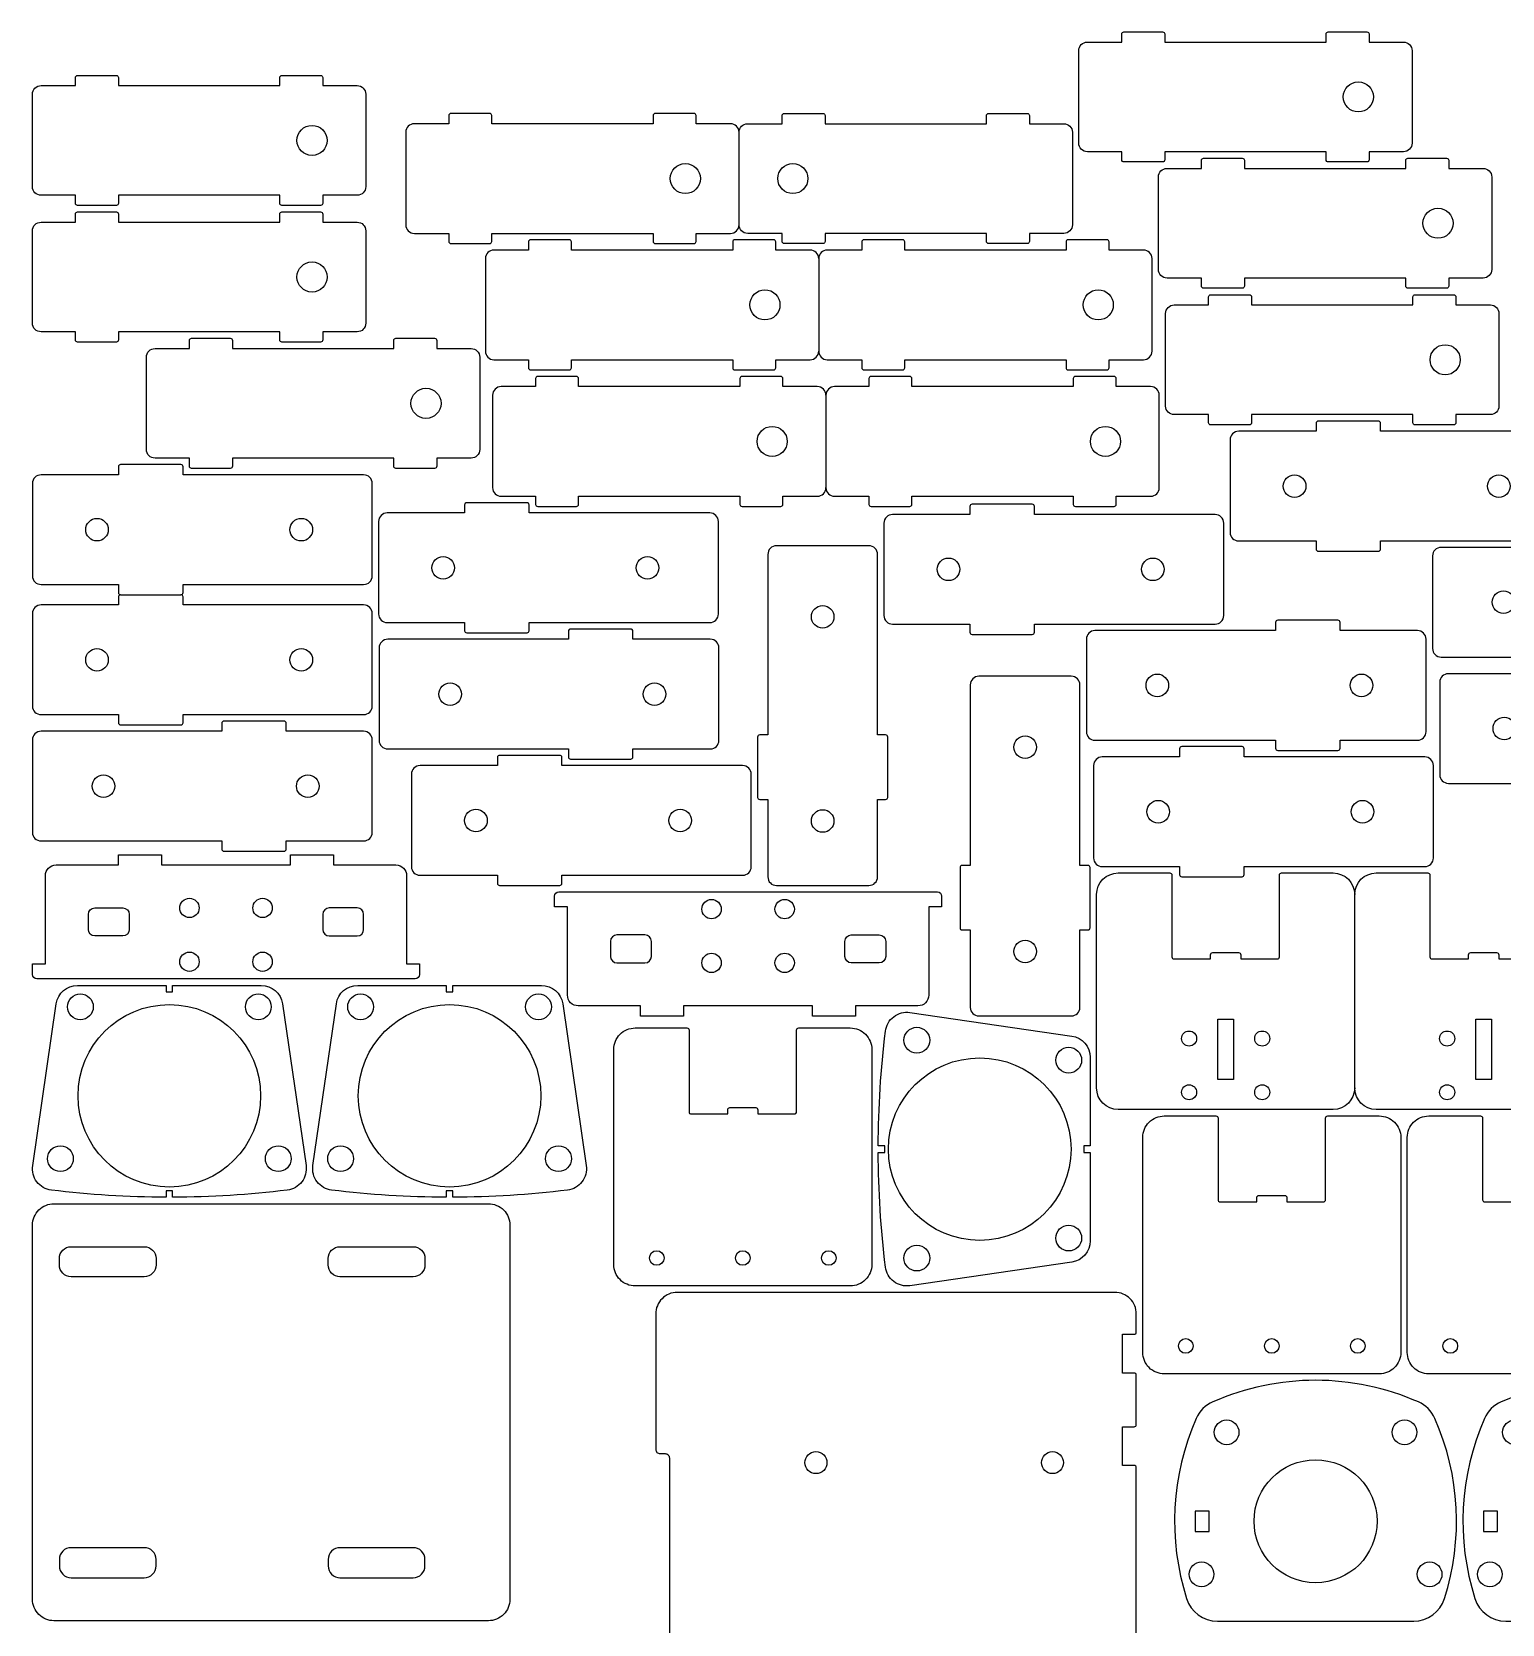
# Model space of a CAD drawing. Extents: x 1452 to 2654, y 4237 to 5737.
# Drawn here: x 1452 to 2136, y 4981 to 5722 of the extents above; entities that cross this region are included whole.
import ezdxf

# ---------------------------------------------------------------- set-up
doc = ezdxf.new("R2010")
doc.units = 0

# ---------------------------------------------------------------- blocks, each defined once
blk = doc.blocks.new('Part846832247', base_point=(-65.55, -46.45))
at = {"layer": '1'}
blk.add_lwpolyline([(59.95, -36, 0.18286), (55.49, 47.81, 0.187364), (47.81, 55.49, 0.210512), (-47.81, 55.49, 0.187364), (-55.49, 47.81, 0.18286), (-59.95, -36, 0.326489), (-45.66, -46.45), (45.66, -46.45, 0.326489)], format="xyb", close=True, dxfattribs=at)
blk.add_lwpolyline([(-49.5, 4.75), (-56, 4.75), (-56, -4.75), (-49.5, -4.75)], close=True, dxfattribs=at)
for centre, radius in [((-41.37, 41.37), 5.75), ((41.37, 41.37), 5.75), ((0, 0), 28.6), ((-53.03, -24.69), 5.75), ((53.03, -24.69), 5.75)]:
    blk.add_circle(centre, radius, dxfattribs=at)
blk = doc.blocks.new('Part744883633', base_point=(-65.55, -46.45))
at = {"layer": '1'}
blk.add_lwpolyline([(59.95, -36, 0.18286), (55.49, 47.81, 0.187364), (47.81, 55.49, 0.210512), (-47.81, 55.49, 0.187364), (-55.49, 47.81, 0.18286), (-59.95, -36, 0.326489), (-45.66, -46.45), (45.66, -46.45, 0.326489)], format="xyb", close=True, dxfattribs=at)
blk.add_lwpolyline([(-49.5, 4.75), (-56, 4.75), (-56, -4.75), (-49.5, -4.75)], close=True, dxfattribs=at)
for centre, radius in [((-41.37, 41.37), 5.75), ((41.37, 41.37), 5.75), ((0, 0), 28.6), ((-53.03, -24.69), 5.75), ((53.03, -24.69), 5.75)]:
    blk.add_circle(centre, radius, dxfattribs=at)
blk = doc.blocks.new('Part2073051738', base_point=(-140, -111.74))
at = {"layer": '1'}
blk.add_lwpolyline([(140, 101.74, 0.414214), (130, 111.74), (67, 111.74, 0.414214), (65, 109.74), (65, 107.39, -0.414214), (63, 105.39), (-63, 105.39, -0.414214), (-65, 107.39), (-65, 109.74, 0.414214), (-67, 111.74), (-130, 111.74, 0.414214), (-140, 101.74), (-140, -101.74, 0.414214), (-130, -111.74), (58.5, -111.74, 0.414214), (59.5, -110.74), (59.5, -105.39), (77.5, -105.39), (77.5, -110.74, 0.414214), (78.5, -111.74), (101.5, -111.74, 0.414214), (102.5, -110.74), (102.5, -105.39), (120.5, -105.39), (120.5, -110.74, 0.414214), (121.5, -111.74), (130, -111.74, 0.414214), (140, -101.74)], format="xyb", close=True, dxfattribs=at)
for centre in [(-60.17, 37.24), (60.83, 37.24), (-60.17, -72.76), (60.83, -72.76)]:
    blk.add_circle(centre, 5.1, dxfattribs=at)
blk = doc.blocks.new('Part988051913', base_point=(-97, -222))
at = {"layer": '1'}
for points in [[(97, -10), (97, -212, -0.414214), (87, -222), (-87, -222, -0.414214), (-97, -212), (-97, -10, -0.414214), (-87, 0), (87, 0, -0.414214)], [(-63, -18, 0.414214), (-68.5, -12.5), (-71.5, -12.5, 0.414214), (-77, -18), (-77, -52, 0.414214), (-71.5, -57.5), (-68.5, -57.5, 0.414214), (-63, -52)], [(77, -18), (77, -52, -0.414214), (71.5, -57.5), (68.5, -57.5, -0.414214), (63, -52), (63, -18, -0.414214), (68.5, -12.5), (71.5, -12.5, -0.414214)], [(-63, -143, 0.414214), (-68.5, -137.5), (-71.5, -137.5, 0.414214), (-77, -143), (-77, -177, 0.414214), (-71.5, -182.5), (-68.5, -182.5, 0.414214), (-63, -177)], [(77, -143), (77, -177, -0.414214), (71.5, -182.5), (68.5, -182.5, -0.414214), (63, -177), (63, -143, -0.414214), (68.5, -137.5), (71.5, -137.5, -0.414214)]]:
    blk.add_lwpolyline(points, format="xyb", close=True, dxfattribs=at)
blk = doc.blocks.new('Part894841110', base_point=(-63.65, -47.19))
at = {"layer": '1'}
blk.add_lwpolyline([(63.55, -32.49, -0.420854), (54.86, -43.85, -0.029588), (1.5, -47.19), (1.5, -44.19), (-1.5, -44.19), (-1.5, -47.19, -0.029588), (-54.86, -43.85, -0.420854), (-63.55, -32.49), (-52.61, 42.8, -0.372566), (-42.71, 51.37), (-1.5, 51.37), (-1.5, 48.37), (1.5, 48.37), (1.5, 51.37), (42.71, 51.37, -0.372566), (52.61, 42.8)], format="xyb", close=True, dxfattribs=at)
for centre, radius in [((-41.37, 41.37), 6), ((41.37, 41.37), 6), ((0, 0), 42.45), ((-50.66, -29.25), 6), ((50.66, -29.25), 6)]:
    blk.add_circle(centre, radius, dxfattribs=at)
blk = doc.blocks.new('Part1323622216', base_point=(-90, -53))
at = {"layer": '1'}
for points in [[(90, -46), (90, -51, -0.41421356), (88, -53), (-88, -53, -0.41421356), (-90, -51), (-90, -46), (-84, -46), (-84, -5, -0.41421356), (-79, 0), (-50, 0), (-50, 4.7625), (-30, 4.7625), (-30, 0), (30, 0), (30, 4.7625), (50, 4.7625), (50, 0), (79, 0, -0.41421356), (84, -5), (84, -46)], [(-45, -23), (-45, -30, -0.41421356), (-48, -33), (-61, -33, -0.41421356), (-64, -30), (-64, -23, -0.41421356), (-61, -20), (-48, -20, -0.41421356)], [(64, -23, 0.41421356), (61, -20), (48, -20, 0.41421356), (45, -23), (45, -30, 0.41421356), (48, -33), (61, -33, 0.41421356), (64, -30)]]:
    blk.add_lwpolyline(points, format="xyb", close=True, dxfattribs=at)
for centre in [(-17, -20), (17, -20), (-17, -45), (17, -45)]:
    blk.add_circle(centre, 4.5, dxfattribs=at)
blk = doc.blocks.new('Part1758779061', base_point=(-30.2625, 0))
at = {"layer": '1'}
blk.add_lwpolyline([(30.2625, 117, 0.41421356), (29.2625, 118), (25.5, 118), (25.5, 154, 0.41421356), (21.5, 158), (-21.5, 158, 0.41421356), (-25.5, 154), (-25.5, 118), (-29.2625, 118, 0.41421356), (-30.2625, 117), (-30.2625, 89, 0.41421356), (-29.2625, 88), (-25.5, 88), (-25.5, 4, 0.41421356), (-21.5, 0), (21.5, 0, 0.41421356), (25.5, 4), (25.5, 88), (29.2625, 88, 0.41421356), (30.2625, 89)], format="xyb", close=True, dxfattribs=at)
for centre in [(0, 128), (0, 33)]:
    blk.add_circle(centre, 5.25, dxfattribs=at)
blk = doc.blocks.new('CommonPart1477271637', base_point=(3.0001, 1165.4271))
at = {"layer": '1'}
blk.add_lwpolyline([(72.0001, 1225.9522, 0.41421356), (73.0001, 1226.9522), (73.0001, 1230.7147), (157.0001, 1230.7147, 0.41421356), (161.0001, 1234.7147), (161.0001, 1277.7147, 0.41421356), (157.0001, 1281.7147), (73.0001, 1281.7147), (73.0001, 1285.4772, 0.41421356), (72.0001, 1286.4772), (44.0001, 1286.4772, 0.41421356), (43.0001, 1285.4772), (43.0001, 1281.7147), (7.0001, 1281.7147, 0.41421356), (3.0001, 1277.7147), (3.0001, 1234.7147, 0.41421356), (7.0001, 1230.7147), (43.0001, 1230.7147), (43.0001, 1226.9522, 0.41421356), (44.0001, 1225.9522)], format="xyb", close=True, dxfattribs=at)
blk.add_lwpolyline([(44.0001, 1225.9521, 0.41421356), (43.0001, 1224.9521), (43.0001, 1221.1896), (7.0001, 1221.1896, 0.41421356), (3.0001, 1217.1896), (3.0001, 1174.1896, 0.41421356), (7.0001, 1170.1896), (43.0001, 1170.1896), (43.0001, 1166.4271, 0.41421356), (44.0001, 1165.4271), (72.0001, 1165.4271, 0.41421356), (73.0001, 1166.4271), (73.0001, 1170.1896), (157.0001, 1170.1896, 0.41421356), (161.0001, 1174.1896), (161.0001, 1217.1896, 0.41421356), (157.0001, 1221.1896), (73.0001, 1221.1896), (73.0001, 1224.9521, 0.41421356), (72.0001, 1225.9521)], format="xyb", dxfattribs=at)
for centre in [(33.0001, 1256.2147), (128.0001, 1256.2147), (33.0001, 1195.6896), (128.0001, 1195.6896)]:
    blk.add_circle(centre, 5.25, dxfattribs=at)
blk = doc.blocks.new('Part951799850', base_point=(0, -30.2625))
at = {"layer": '1'}
blk.add_lwpolyline([(155, 21.5), (155, -21.5, -0.41421356), (151, -25.5), (135, -25.5), (135, -29.2625, -0.41421356), (134, -30.2625), (116, -30.2625, -0.41421356), (115, -29.2625), (115, -25.5), (40, -25.5), (40, -29.2625, -0.41421356), (39, -30.2625), (21, -30.2625, -0.41421356), (20, -29.2625), (20, -25.5), (4, -25.5, -0.41421356), (0, -21.5), (0, 21.5, -0.41421356), (4, 25.5), (20, 25.5), (20, 29.2625, -0.41421356), (21, 30.2625), (39, 30.2625, -0.41421356), (40, 29.2625), (40, 25.5), (115, 25.5), (115, 29.2625, -0.41421356), (116, 30.2625), (134, 30.2625, -0.41421356), (135, 29.2625), (135, 25.5), (151, 25.5, -0.41421356)], format="xyb", close=True, dxfattribs=at)
blk.add_circle((130, 0), 7, dxfattribs=at)
blk = doc.blocks.new('Part888655469', base_point=(0, -30.2625))
at = {"layer": '1'}
blk.add_lwpolyline([(155, 21.5), (155, -21.5, -0.41421356), (151, -25.5), (135, -25.5), (135, -29.2625, -0.41421356), (134, -30.2625), (116, -30.2625, -0.41421356), (115, -29.2625), (115, -25.5), (40, -25.5), (40, -29.2625, -0.41421356), (39, -30.2625), (21, -30.2625, -0.41421356), (20, -29.2625), (20, -25.5), (4, -25.5, -0.41421356), (0, -21.5), (0, 21.5, -0.41421356), (4, 25.5), (20, 25.5), (20, 29.2625, -0.41421356), (21, 30.2625), (39, 30.2625, -0.41421356), (40, 29.2625), (40, 25.5), (115, 25.5), (115, 29.2625, -0.41421356), (116, 30.2625), (134, 30.2625, -0.41421356), (135, 29.2625), (135, 25.5), (151, 25.5, -0.41421356)], format="xyb", close=True, dxfattribs=at)
blk.add_circle((130, 0), 7, dxfattribs=at)
blk = doc.blocks.new('Part1142136226', base_point=(0, -30.2625))
at = {"layer": '1'}
blk.add_lwpolyline([(155, 21.5), (155, -21.5, -0.41421356), (151, -25.5), (135, -25.5), (135, -29.2625, -0.41421356), (134, -30.2625), (116, -30.2625, -0.41421356), (115, -29.2625), (115, -25.5), (40, -25.5), (40, -29.2625, -0.41421356), (39, -30.2625), (21, -30.2625, -0.41421356), (20, -29.2625), (20, -25.5), (4, -25.5, -0.41421356), (0, -21.5), (0, 21.5, -0.41421356), (4, 25.5), (20, 25.5), (20, 29.2625, -0.41421356), (21, 30.2625), (39, 30.2625, -0.41421356), (40, 29.2625), (40, 25.5), (115, 25.5), (115, 29.2625, -0.41421356), (116, 30.2625), (134, 30.2625, -0.41421356), (135, 29.2625), (135, 25.5), (151, 25.5, -0.41421356)], format="xyb", close=True, dxfattribs=at)
blk.add_circle((130, 0), 7, dxfattribs=at)
blk = doc.blocks.new('Part1018614131', base_point=(-63.65, -47.19))
at = {"layer": '1'}
blk.add_lwpolyline([(63.55, -32.49, -0.420854), (54.86, -43.85, -0.029588), (1.5, -47.19), (1.5, -44.19), (-1.5, -44.19), (-1.5, -47.19, -0.029588), (-54.86, -43.85, -0.420854), (-63.55, -32.49), (-52.61, 42.8, -0.372566), (-42.71, 51.37), (-1.5, 51.37), (-1.5, 48.37), (1.5, 48.37), (1.5, 51.37), (42.71, 51.37, -0.372566), (52.61, 42.8)], format="xyb", close=True, dxfattribs=at)
for centre, radius in [((-41.37, 41.37), 6), ((41.37, 41.37), 6), ((0, 0), 42.45), ((-50.66, -29.25), 6), ((50.66, -29.25), 6)]:
    blk.add_circle(centre, radius, dxfattribs=at)
blk = doc.blocks.new('Part912819903', base_point=(-30.2625, 0))
at = {"layer": '1'}
blk.add_lwpolyline([(30.2625, 117, 0.41421356), (29.2625, 118), (25.5, 118), (25.5, 154, 0.41421356), (21.5, 158), (-21.5, 158, 0.41421356), (-25.5, 154), (-25.5, 118), (-29.2625, 118, 0.41421356), (-30.2625, 117), (-30.2625, 89, 0.41421356), (-29.2625, 88), (-25.5, 88), (-25.5, 4, 0.41421356), (-21.5, 0), (21.5, 0, 0.41421356), (25.5, 4), (25.5, 88), (29.2625, 88, 0.41421356), (30.2625, 89)], format="xyb", close=True, dxfattribs=at)
for centre in [(0, 128), (0, 33)]:
    blk.add_circle(centre, 5.25, dxfattribs=at)
blk = doc.blocks.new('Part599336924', base_point=(-30.2625, 0))
at = {"layer": '1'}
blk.add_lwpolyline([(30.2625, 117, 0.41421356), (29.2625, 118), (25.5, 118), (25.5, 154, 0.41421356), (21.5, 158), (-21.5, 158, 0.41421356), (-25.5, 154), (-25.5, 118), (-29.2625, 118, 0.41421356), (-30.2625, 117), (-30.2625, 89, 0.41421356), (-29.2625, 88), (-25.5, 88), (-25.5, 4, 0.41421356), (-21.5, 0), (21.5, 0, 0.41421356), (25.5, 4), (25.5, 88), (29.2625, 88, 0.41421356), (30.2625, 89)], format="xyb", close=True, dxfattribs=at)
for centre in [(0, 128), (0, 33)]:
    blk.add_circle(centre, 5.25, dxfattribs=at)
blk = doc.blocks.new('Part343790305', base_point=(-30.2625, 0))
at = {"layer": '1'}
blk.add_lwpolyline([(30.2625, 117, 0.41421356), (29.2625, 118), (25.5, 118), (25.5, 154, 0.41421356), (21.5, 158), (-21.5, 158, 0.41421356), (-25.5, 154), (-25.5, 118), (-29.2625, 118, 0.41421356), (-30.2625, 117), (-30.2625, 89, 0.41421356), (-29.2625, 88), (-25.5, 88), (-25.5, 4, 0.41421356), (-21.5, 0), (21.5, 0, 0.41421356), (25.5, 4), (25.5, 88), (29.2625, 88, 0.41421356), (30.2625, 89)], format="xyb", close=True, dxfattribs=at)
for centre in [(0, 128), (0, 33)]:
    blk.add_circle(centre, 5.25, dxfattribs=at)
blk = doc.blocks.new('CommonPart141338637', base_point=(216.9618, 1266.9999))
at = {"layer": '1'}
blk.add_lwpolyline([(371.9618, 1318.7624, 0.41421356), (367.9618, 1322.7624), (351.9618, 1322.7624), (351.9618, 1326.5249, 0.41421356), (350.9618, 1327.5249), (332.9618, 1327.5249, 0.41421356), (331.9618, 1326.5249), (331.9618, 1322.7624), (256.9618, 1322.7624), (256.9618, 1326.5249, 0.41421356), (255.9618, 1327.5249), (237.9618, 1327.5249, 0.41421356), (236.9618, 1326.5249), (236.9618, 1322.7624), (220.9618, 1322.7624, 0.41421356), (216.9618, 1318.7624), (216.9618, 1275.7624, 0.41421356), (220.9618, 1271.7624), (236.9618, 1271.7624), (236.9618, 1267.9999, 0.41421356), (237.9618, 1266.9999), (255.9618, 1266.9999, 0.41421356), (256.9618, 1267.9999), (256.9618, 1271.7624), (331.9618, 1271.7624), (331.9618, 1267.9999, 0.41421356), (332.9618, 1266.9999), (350.9618, 1266.9999, 0.41421356), (351.9618, 1267.9999), (351.9618, 1271.7624), (367.9618, 1271.7624, 0.41421356), (371.9618, 1275.7624)], format="xyb", dxfattribs=at)
blk.add_lwpolyline([(371.9619, 1318.7624), (371.9619, 1275.7624, 0.41421356), (375.9619, 1271.7624), (391.9619, 1271.7624), (391.9619, 1267.9999, 0.41421356), (392.9619, 1266.9999), (410.9619, 1266.9999, 0.41421356), (411.9619, 1267.9999), (411.9619, 1271.7624), (486.9619, 1271.7624), (486.9619, 1267.9999, 0.41421356), (487.9619, 1266.9999), (505.9619, 1266.9999, 0.41421356), (506.9619, 1267.9999), (506.9619, 1271.7624), (522.9619, 1271.7624, 0.41421356), (526.9619, 1275.7624), (526.9619, 1318.7624, 0.41421356), (522.9619, 1322.7624), (506.9619, 1322.7624), (506.9619, 1326.5249, 0.41421356), (505.9619, 1327.5249), (487.9619, 1327.5249, 0.41421356), (486.9619, 1326.5249), (486.9619, 1322.7624), (411.9619, 1322.7624), (411.9619, 1326.5249, 0.41421356), (410.9619, 1327.5249), (392.9619, 1327.5249, 0.41421356), (391.9619, 1326.5249), (391.9619, 1322.7624), (375.9619, 1322.7624, 0.41421356)], format="xyb", close=True, dxfattribs=at)
for centre in [(346.9618, 1297.2624), (501.9619, 1297.2624)]:
    blk.add_circle(centre, 7, dxfattribs=at)
blk = doc.blocks.new('CommonPart2092661145', base_point=(213.6137, 1330.5249))
at = {"layer": '1'}
blk.add_lwpolyline([(368.6137, 1382.2874, 0.41421356), (364.6137, 1386.2874), (348.6137, 1386.2874), (348.6137, 1390.0499, 0.41421356), (347.6137, 1391.0499), (329.6137, 1391.0499, 0.41421356), (328.6137, 1390.0499), (328.6137, 1386.2874), (253.6137, 1386.2874), (253.6137, 1390.0499, 0.41421356), (252.6137, 1391.0499), (234.6137, 1391.0499, 0.41421356), (233.6137, 1390.0499), (233.6137, 1386.2874), (217.6137, 1386.2874, 0.41421356), (213.6137, 1382.2874), (213.6137, 1339.2874, 0.41421356), (217.6137, 1335.2874), (233.6137, 1335.2874), (233.6137, 1331.5249, 0.41421356), (234.6137, 1330.5249), (252.6137, 1330.5249, 0.41421356), (253.6137, 1331.5249), (253.6137, 1335.2874), (328.6137, 1335.2874), (328.6137, 1331.5249, 0.41421356), (329.6137, 1330.5249), (347.6137, 1330.5249, 0.41421356), (348.6137, 1331.5249), (348.6137, 1335.2874), (364.6137, 1335.2874, 0.41421356), (368.6137, 1339.2874)], format="xyb", dxfattribs=at)
blk.add_lwpolyline([(368.6138, 1382.2874), (368.6138, 1339.2874, 0.41421356), (372.6138, 1335.2874), (388.6138, 1335.2874), (388.6138, 1331.5249, 0.41421356), (389.6138, 1330.5249), (407.6138, 1330.5249, 0.41421356), (408.6138, 1331.5249), (408.6138, 1335.2874), (483.6138, 1335.2874), (483.6138, 1331.5249, 0.41421356), (484.6138, 1330.5249), (502.6138, 1330.5249, 0.41421356), (503.6138, 1331.5249), (503.6138, 1335.2874), (519.6138, 1335.2874, 0.41421356), (523.6138, 1339.2874), (523.6138, 1382.2874, 0.41421356), (519.6138, 1386.2874), (503.6138, 1386.2874), (503.6138, 1390.0499, 0.41421356), (502.6138, 1391.0499), (484.6138, 1391.0499, 0.41421356), (483.6138, 1390.0499), (483.6138, 1386.2874), (408.6138, 1386.2874), (408.6138, 1390.0499, 0.41421356), (407.6138, 1391.0499), (389.6138, 1391.0499, 0.41421356), (388.6138, 1390.0499), (388.6138, 1386.2874), (372.6138, 1386.2874, 0.41421356)], format="xyb", close=True, dxfattribs=at)
for centre in [(343.6137, 1360.7874), (498.6138, 1360.7874)]:
    blk.add_circle(centre, 7, dxfattribs=at)
blk = doc.blocks.new('CommonPart223872127', base_point=(176.5793, 1389.2874))
at = {"layer": '1'}
blk.add_lwpolyline([(331.5793, 1441.0499, 0.41421356), (327.5793, 1445.0499), (311.5793, 1445.0499), (311.5793, 1448.8124, 0.41421356), (310.5793, 1449.8124), (292.5793, 1449.8124, 0.41421356), (291.5793, 1448.8124), (291.5793, 1445.0499), (216.5793, 1445.0499), (216.5793, 1448.8124, 0.41421356), (215.5793, 1449.8124), (197.5793, 1449.8124, 0.41421356), (196.5793, 1448.8124), (196.5793, 1445.0499), (180.5793, 1445.0499, 0.41421356), (176.5793, 1441.0499), (176.5793, 1398.0499, 0.41421356), (180.5793, 1394.0499), (196.5793, 1394.0499), (196.5793, 1390.2874, 0.41421356), (197.5793, 1389.2874), (215.5793, 1389.2874, 0.41421356), (216.5793, 1390.2874), (216.5793, 1394.0499), (291.5793, 1394.0499), (291.5793, 1390.2874, 0.41421356), (292.5793, 1389.2874), (310.5793, 1389.2874, 0.41421356), (311.5793, 1390.2874), (311.5793, 1394.0499), (327.5793, 1394.0499, 0.41421356), (331.5793, 1398.0499)], format="xyb", dxfattribs=at)
blk.add_lwpolyline([(331.5794, 1441.0499, -0.41421356), (335.5794, 1445.0499), (351.5794, 1445.0499), (351.5794, 1448.8124, -0.41421356), (352.5794, 1449.8124), (370.5794, 1449.8124, -0.41421356), (371.5794, 1448.8124), (371.5794, 1445.0499), (446.5794, 1445.0499), (446.5794, 1448.8124, -0.41421356), (447.5794, 1449.8124), (465.5794, 1449.8124, -0.41421356), (466.5794, 1448.8124), (466.5794, 1445.0499), (482.5794, 1445.0499, -0.41421356), (486.5794, 1441.0499), (486.5794, 1398.0499, -0.41421356), (482.5794, 1394.0499), (466.5794, 1394.0499), (466.5794, 1390.2874, -0.41421356), (465.5794, 1389.2874), (447.5794, 1389.2874, -0.41421356), (446.5794, 1390.2874), (446.5794, 1394.0499), (371.5794, 1394.0499), (371.5794, 1390.2874, -0.41421356), (370.5794, 1389.2874), (352.5794, 1389.2874, -0.41421356), (351.5794, 1390.2874), (351.5794, 1394.0499), (335.5794, 1394.0499, -0.41421356), (331.5794, 1398.0499)], format="xyb", close=True, dxfattribs=at)
for centre in [(306.5793, 1419.5499), (356.5794, 1419.5499)]:
    blk.add_circle(centre, 7, dxfattribs=at)
blk = doc.blocks.new('Part638729970', base_point=(-30.2625, 0))
at = {"layer": '1'}
blk.add_lwpolyline([(30.2625, 117, 0.41421356), (29.2625, 118), (25.5, 118), (25.5, 154, 0.41421356), (21.5, 158), (-21.5, 158, 0.41421356), (-25.5, 154), (-25.5, 118), (-29.2625, 118, 0.41421356), (-30.2625, 117), (-30.2625, 89, 0.41421356), (-29.2625, 88), (-25.5, 88), (-25.5, 4, 0.41421356), (-21.5, 0), (21.5, 0, 0.41421356), (25.5, 4), (25.5, 88), (29.2625, 88, 0.41421356), (30.2625, 89)], format="xyb", close=True, dxfattribs=at)
for centre in [(0, 128), (0, 33)]:
    blk.add_circle(centre, 5.25, dxfattribs=at)
blk = doc.blocks.new('Part1200916012', base_point=(-30.2625, 0))
at = {"layer": '1'}
blk.add_lwpolyline([(30.2625, 117, 0.41421356), (29.2625, 118), (25.5, 118), (25.5, 154, 0.41421356), (21.5, 158), (-21.5, 158, 0.41421356), (-25.5, 154), (-25.5, 118), (-29.2625, 118, 0.41421356), (-30.2625, 117), (-30.2625, 89, 0.41421356), (-29.2625, 88), (-25.5, 88), (-25.5, 4, 0.41421356), (-21.5, 0), (21.5, 0, 0.41421356), (25.5, 4), (25.5, 88), (29.2625, 88, 0.41421356), (30.2625, 89)], format="xyb", close=True, dxfattribs=at)
for centre in [(0, 128), (0, 33)]:
    blk.add_circle(centre, 5.25, dxfattribs=at)
blk = doc.blocks.new('Part1716603691', base_point=(-30.2625, 0))
at = {"layer": '1'}
blk.add_lwpolyline([(30.2625, 117, 0.41421356), (29.2625, 118), (25.5, 118), (25.5, 154, 0.41421356), (21.5, 158), (-21.5, 158, 0.41421356), (-25.5, 154), (-25.5, 118), (-29.2625, 118, 0.41421356), (-30.2625, 117), (-30.2625, 89, 0.41421356), (-29.2625, 88), (-25.5, 88), (-25.5, 4, 0.41421356), (-21.5, 0), (21.5, 0, 0.41421356), (25.5, 4), (25.5, 88), (29.2625, 88, 0.41421356), (30.2625, 89)], format="xyb", close=True, dxfattribs=at)
for centre in [(0, 128), (0, 33)]:
    blk.add_circle(centre, 5.25, dxfattribs=at)
blk = doc.blocks.new('Part676705652', base_point=(-90, -53))
at = {"layer": '1'}
for points in [[(90, -46), (90, -51, -0.41421356), (88, -53), (-88, -53, -0.41421356), (-90, -51), (-90, -46), (-84, -46), (-84, -5, -0.41421356), (-79, 0), (-50, 0), (-50, 4.7625), (-30, 4.7625), (-30, 0), (30, 0), (30, 4.7625), (50, 4.7625), (50, 0), (79, 0, -0.41421356), (84, -5), (84, -46)], [(-45, -23), (-45, -30, -0.41421356), (-48, -33), (-61, -33, -0.41421356), (-64, -30), (-64, -23, -0.41421356), (-61, -20), (-48, -20, -0.41421356)], [(64, -23, 0.41421356), (61, -20), (48, -20, 0.41421356), (45, -23), (45, -30, 0.41421356), (48, -33), (61, -33, 0.41421356), (64, -30)]]:
    blk.add_lwpolyline(points, format="xyb", close=True, dxfattribs=at)
for centre in [(-17, -20), (17, -20), (-17, -45), (17, -45)]:
    blk.add_circle(centre, 4.5, dxfattribs=at)
blk = doc.blocks.new('Part935482328', base_point=(-60, -40))
at = {"layer": '1'}
blk.add_lwpolyline([(60, 70), (60, -30, -0.414214), (50, -40), (26, -40, -0.414214), (25, -39), (25, -1, 0.414214), (24, 0), (7, 0), (7, -2, -0.414214), (6, -3), (-6, -3, -0.414214), (-7, -2), (-7, 0), (-24, 0, 0.414214), (-25, -1), (-25, -39, -0.414214), (-26, -40), (-50, -40, -0.414214), (-60, -30), (-60, 70, -0.414214), (-50, 80), (50, 80, -0.414214)], format="xyb", close=True, dxfattribs=at)
for centre in [(-40, 67), (0, 67), (40, 67)]:
    blk.add_circle(centre, 3.4, dxfattribs=at)
blk = doc.blocks.new('Part2125304579', base_point=(-63.65, -47.19))
at = {"layer": '1'}
blk.add_lwpolyline([(63.55, -32.49, -0.420854), (54.86, -43.85, -0.029588), (1.5, -47.19), (1.5, -44.19), (-1.5, -44.19), (-1.5, -47.19, -0.029588), (-54.86, -43.85, -0.420854), (-63.55, -32.49), (-52.61, 42.8, -0.372566), (-42.71, 51.37), (-1.5, 51.37), (-1.5, 48.37), (1.5, 48.37), (1.5, 51.37), (42.71, 51.37, -0.372566), (52.61, 42.8)], format="xyb", close=True, dxfattribs=at)
for centre, radius in [((-41.37, 41.37), 6), ((41.37, 41.37), 6), ((0, 0), 42.45), ((-50.66, -29.25), 6), ((50.66, -29.25), 6)]:
    blk.add_circle(centre, radius, dxfattribs=at)
blk = doc.blocks.new('Part995971909', base_point=(-60, -40))
at = {"layer": '1'}
blk.add_lwpolyline([(60, 70), (60, -30, -0.414214), (50, -40), (26, -40, -0.414214), (25, -39), (25, -1, 0.414214), (24, 0), (7, 0), (7, -2, -0.414214), (6, -3), (-6, -3, -0.414214), (-7, -2), (-7, 0), (-24, 0, 0.414214), (-25, -1), (-25, -39, -0.414214), (-26, -40), (-50, -40, -0.414214), (-60, -30), (-60, 70, -0.414214), (-50, 80), (50, 80, -0.414214)], format="xyb", close=True, dxfattribs=at)
for centre in [(-40, 67), (0, 67), (40, 67)]:
    blk.add_circle(centre, 3.4, dxfattribs=at)
blk = doc.blocks.new('CommonPart1143974567', base_point=(497.8429, 986.5191))
at = {"layer": '1'}
blk.add_lwpolyline([(617.8429, 996.5191, -0.41421356), (607.8429, 986.5191), (507.8429, 986.5191, -0.41421356), (497.8429, 996.5191), (497.8429, 1086.5191, -0.41421356), (507.8429, 1096.5191), (531.8429, 1096.5191, -0.41421356), (532.8429, 1095.5191), (532.8429, 1057.5191, 0.41421356), (533.8429, 1056.5191), (550.8429, 1056.5191), (550.8429, 1058.5191, -0.41421356), (551.8429, 1059.5191), (563.8429, 1059.5191, -0.41421356), (564.8429, 1058.5191), (564.8429, 1056.5191), (581.8429, 1056.5191, 0.41421356), (582.8429, 1057.5191), (582.8429, 1095.5191, -0.41421356), (583.8429, 1096.5191), (607.8429, 1096.5191, -0.41421356), (617.8429, 1086.5191)], format="xyb", dxfattribs=at)
blk.add_lwpolyline([(617.843, 1086.5191, -0.41421356), (627.843, 1096.5191), (651.843, 1096.5191, -0.41421356), (652.843, 1095.5191), (652.843, 1057.5191, 0.41421356), (653.843, 1056.5191), (670.843, 1056.5191), (670.843, 1058.5191, -0.41421356), (671.843, 1059.5191), (683.843, 1059.5191, -0.41421356), (684.843, 1058.5191), (684.843, 1056.5191), (701.843, 1056.5191, 0.41421356), (702.843, 1057.5191), (702.843, 1095.5191, -0.41421356), (703.843, 1096.5191), (727.843, 1096.5191, -0.41421356), (737.843, 1086.5191), (737.843, 996.5191, -0.41421356), (727.843, 986.5191), (627.843, 986.5191, -0.41421356), (617.843, 996.5191)], format="xyb", close=True, dxfattribs=at)
for points in [[(554.1679, 1000.5191), (554.1679, 1028.5191), (561.5179, 1028.5191), (561.5179, 1000.5191)], [(674.168, 1000.5191), (674.168, 1028.5191), (681.518, 1028.5191), (681.518, 1000.5191)]]:
    blk.add_lwpolyline(points, close=True, dxfattribs=at)
for centre in [(540.8429, 1019.5191), (574.8429, 1019.5191), (660.843, 1019.5191), (694.843, 1019.5191), (540.8429, 994.5191), (574.8429, 994.5191), (660.843, 994.5191), (694.843, 994.5191)]:
    blk.add_circle(centre, 3.5, dxfattribs=at)
blk = doc.blocks.new('Part662790077', base_point=(-30.2625, 0))
at = {"layer": '1'}
blk.add_lwpolyline([(30.2625, 117, 0.41421356), (29.2625, 118), (25.5, 118), (25.5, 154, 0.41421356), (21.5, 158), (-21.5, 158, 0.41421356), (-25.5, 154), (-25.5, 118), (-29.2625, 118, 0.41421356), (-30.2625, 117), (-30.2625, 89, 0.41421356), (-29.2625, 88), (-25.5, 88), (-25.5, 4, 0.41421356), (-21.5, 0), (21.5, 0, 0.41421356), (25.5, 4), (25.5, 88), (29.2625, 88, 0.41421356), (30.2625, 89)], format="xyb", close=True, dxfattribs=at)
for centre in [(0, 128), (0, 33)]:
    blk.add_circle(centre, 5.25, dxfattribs=at)
blk = doc.blocks.new('Part1309636942', base_point=(-30.2625, 0))
at = {"layer": '1'}
blk.add_lwpolyline([(30.2625, 117, 0.41421356), (29.2625, 118), (25.5, 118), (25.5, 154, 0.41421356), (21.5, 158), (-21.5, 158, 0.41421356), (-25.5, 154), (-25.5, 118), (-29.2625, 118, 0.41421356), (-30.2625, 117), (-30.2625, 89, 0.41421356), (-29.2625, 88), (-25.5, 88), (-25.5, 4, 0.41421356), (-21.5, 0), (21.5, 0, 0.41421356), (25.5, 4), (25.5, 88), (29.2625, 88, 0.41421356), (30.2625, 89)], format="xyb", close=True, dxfattribs=at)
for centre in [(0, 128), (0, 33)]:
    blk.add_circle(centre, 5.25, dxfattribs=at)
blk = doc.blocks.new('Part507024904', base_point=(-30.2625, 0))
at = {"layer": '1'}
blk.add_lwpolyline([(30.2625, 117, 0.41421356), (29.2625, 118), (25.5, 118), (25.5, 154, 0.41421356), (21.5, 158), (-21.5, 158, 0.41421356), (-25.5, 154), (-25.5, 118), (-29.2625, 118, 0.41421356), (-30.2625, 117), (-30.2625, 89, 0.41421356), (-29.2625, 88), (-25.5, 88), (-25.5, 4, 0.41421356), (-21.5, 0), (21.5, 0, 0.41421356), (25.5, 4), (25.5, 88), (29.2625, 88, 0.41421356), (30.2625, 89)], format="xyb", close=True, dxfattribs=at)
for centre in [(0, 128), (0, 33)]:
    blk.add_circle(centre, 5.25, dxfattribs=at)
blk = doc.blocks.new('Part265080373', base_point=(0, -30.2625))
at = {"layer": '1'}
blk.add_lwpolyline([(155, 21.5), (155, -21.5, -0.41421356), (151, -25.5), (135, -25.5), (135, -29.2625, -0.41421356), (134, -30.2625), (116, -30.2625, -0.41421356), (115, -29.2625), (115, -25.5), (40, -25.5), (40, -29.2625, -0.41421356), (39, -30.2625), (21, -30.2625, -0.41421356), (20, -29.2625), (20, -25.5), (4, -25.5, -0.41421356), (0, -21.5), (0, 21.5, -0.41421356), (4, 25.5), (20, 25.5), (20, 29.2625, -0.41421356), (21, 30.2625), (39, 30.2625, -0.41421356), (40, 29.2625), (40, 25.5), (115, 25.5), (115, 29.2625, -0.41421356), (116, 30.2625), (134, 30.2625, -0.41421356), (135, 29.2625), (135, 25.5), (151, 25.5, -0.41421356)], format="xyb", close=True, dxfattribs=at)
blk.add_circle((130, 0), 7, dxfattribs=at)
blk = doc.blocks.new('Part128714420', base_point=(0, -30.2625))
at = {"layer": '1'}
blk.add_lwpolyline([(155, 21.5), (155, -21.5, -0.41421356), (151, -25.5), (135, -25.5), (135, -29.2625, -0.41421356), (134, -30.2625), (116, -30.2625, -0.41421356), (115, -29.2625), (115, -25.5), (40, -25.5), (40, -29.2625, -0.41421356), (39, -30.2625), (21, -30.2625, -0.41421356), (20, -29.2625), (20, -25.5), (4, -25.5, -0.41421356), (0, -21.5), (0, 21.5, -0.41421356), (4, 25.5), (20, 25.5), (20, 29.2625, -0.41421356), (21, 30.2625), (39, 30.2625, -0.41421356), (40, 29.2625), (40, 25.5), (115, 25.5), (115, 29.2625, -0.41421356), (116, 30.2625), (134, 30.2625, -0.41421356), (135, 29.2625), (135, 25.5), (151, 25.5, -0.41421356)], format="xyb", close=True, dxfattribs=at)
blk.add_circle((130, 0), 7, dxfattribs=at)
blk = doc.blocks.new('Part1376891641', base_point=(0, -30.2625))
at = {"layer": '1'}
blk.add_lwpolyline([(155, 21.5), (155, -21.5, -0.41421356), (151, -25.5), (135, -25.5), (135, -29.2625, -0.41421356), (134, -30.2625), (116, -30.2625, -0.41421356), (115, -29.2625), (115, -25.5), (40, -25.5), (40, -29.2625, -0.41421356), (39, -30.2625), (21, -30.2625, -0.41421356), (20, -29.2625), (20, -25.5), (4, -25.5, -0.41421356), (0, -21.5), (0, 21.5, -0.41421356), (4, 25.5), (20, 25.5), (20, 29.2625, -0.41421356), (21, 30.2625), (39, 30.2625, -0.41421356), (40, 29.2625), (40, 25.5), (115, 25.5), (115, 29.2625, -0.41421356), (116, 30.2625), (134, 30.2625, -0.41421356), (135, 29.2625), (135, 25.5), (151, 25.5, -0.41421356)], format="xyb", close=True, dxfattribs=at)
blk.add_circle((130, 0), 7, dxfattribs=at)
blk = doc.blocks.new('Part1782064545', base_point=(-30.2625, 0))
at = {"layer": '1'}
blk.add_lwpolyline([(30.2625, 117, 0.41421356), (29.2625, 118), (25.5, 118), (25.5, 154, 0.41421356), (21.5, 158), (-21.5, 158, 0.41421356), (-25.5, 154), (-25.5, 118), (-29.2625, 118, 0.41421356), (-30.2625, 117), (-30.2625, 89, 0.41421356), (-29.2625, 88), (-25.5, 88), (-25.5, 4, 0.41421356), (-21.5, 0), (21.5, 0, 0.41421356), (25.5, 4), (25.5, 88), (29.2625, 88, 0.41421356), (30.2625, 89)], format="xyb", close=True, dxfattribs=at)
for centre in [(0, 128), (0, 33)]:
    blk.add_circle(centre, 5.25, dxfattribs=at)
blk = doc.blocks.new('Part1515863508', base_point=(-30.2625, 0))
at = {"layer": '1'}
blk.add_lwpolyline([(30.2625, 117, 0.41421356), (29.2625, 118), (25.5, 118), (25.5, 154, 0.41421356), (21.5, 158), (-21.5, 158, 0.41421356), (-25.5, 154), (-25.5, 118), (-29.2625, 118, 0.41421356), (-30.2625, 117), (-30.2625, 89, 0.41421356), (-29.2625, 88), (-25.5, 88), (-25.5, 4, 0.41421356), (-21.5, 0), (21.5, 0, 0.41421356), (25.5, 4), (25.5, 88), (29.2625, 88, 0.41421356), (30.2625, 89)], format="xyb", close=True, dxfattribs=at)
for centre in [(0, 128), (0, 33)]:
    blk.add_circle(centre, 5.25, dxfattribs=at)
blk = doc.blocks.new('Part301119582', base_point=(-60, -40))
at = {"layer": '1'}
blk.add_lwpolyline([(60, 70), (60, -30, -0.414214), (50, -40), (26, -40, -0.414214), (25, -39), (25, -1, 0.414214), (24, 0), (7, 0), (7, -2, -0.414214), (6, -3), (-6, -3, -0.414214), (-7, -2), (-7, 0), (-24, 0, 0.414214), (-25, -1), (-25, -39, -0.414214), (-26, -40), (-50, -40, -0.414214), (-60, -30), (-60, 70, -0.414214), (-50, 80), (50, 80, -0.414214)], format="xyb", close=True, dxfattribs=at)
for centre in [(-40, 67), (0, 67), (40, 67)]:
    blk.add_circle(centre, 3.4, dxfattribs=at)

msp = doc.modelspace()

# ---------------------------------------------------------------- block references
at = {"layer": '1'}
for name, p in [('Part1376891641', (1939.16, 5661.23)), ('Part1142136226', (1452.61, 5640.98)), ('CommonPart223872127', (1626.19, 5623.26)), ('Part128714420', (1976.19, 5602.47)), ('Part888655469', (1452.61, 5577.45)), ('CommonPart2092661145', (1663.22, 5564.5)), ('Part265080373', (1979.54, 5538.94)), ('Part951799850', (1505.6, 5518.69)), ('CommonPart141338637', (1666.57, 5500.97)), ('CommonPart1477271637', (1452.61, 5399.4)), ('Part1323622216', (1452.61, 5281.22)), ('CommonPart1143974567', (1947.45, 5220.49)), ('Part894841110', (1452.61, 5179.66)), ('Part1018614131', (1582.9, 5179.66)), ('Part744883633', (1983.71, 4982.5)), ('Part846832247', (2117.8, 4982.5))]:
    msp.add_blockref(name, p, dxfattribs=at)
for name, p, rotation in [('Part507024904', (2167.52, 5480.18), 90.0000001836389), ('Part343790305', (1771.58, 5442.21), 90.0000001836389), ('Part1200916012', (2006.55, 5441.48), 90.0000001836389), ('Part1716603691', (1850.33, 5482.68), 180), ('Part1782064545', (2103.64, 5486.71), 269.999999977959), ('Part599336924', (1613.82, 5443.97), 269.999999977959), ('Part1309636942', (1942.67, 5448.02), 269.999999977959), ('Part638729970', (1944.45, 5421.99), 180), ('Part1515863508', (2265.03, 5367.43), 90.0000001836389), ('Part1758779061', (1452.61, 5401.16), 269.999999977959), ('Part912819903', (1786.83, 5324.69), 90.0000001836389), ('Part662790077', (2104.06, 5328.73), 90.0000001836389), ('Part676705652', (1875.39, 5321.69), 180), ('Part2125304579', (1845.91, 5265.69), 269.999999977959), ('Part935482328', (1842.91, 5258.4), 180), ('Part995971909', (2088.91, 5217.49), 180), ('Part301119582', (2211.91, 5217.49), 180), ('Part988051913', (1674.61, 4982.66), 90.0000001836389), ('Part2073051738', (1965.91, 4855.4), 90.0000001836389)]:
    msp.add_blockref(name, p, dxfattribs=dict(at, rotation=rotation))

doc.saveas('drawing.dxf')
